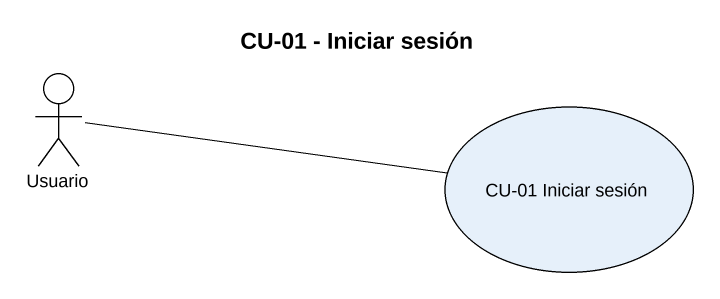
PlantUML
@startuml
title CU-01 - Iniciar sesión
actor Usuario
usecase "CU-01 Iniciar sesión" as CU_01_Iniciar_sesión
Usuario -right- CU_01_Iniciar_sesión
@enduml
